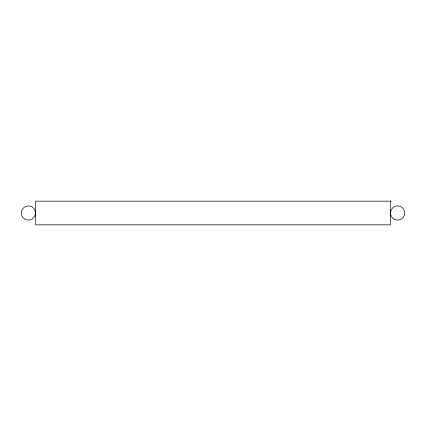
<?xml version="1.0" encoding="UTF-8"?>
<svg xmlns="http://www.w3.org/2000/svg" width="426" height="426" viewBox="0 0 426 426"><rect width="100%" height="100%" fill="white"/><g stroke="black" fill="none" stroke-linecap="round" stroke-linejoin="round"><path stroke-width="0.64" d="M390.498 201.168L35.502 201.168L35.502 224.832L390.498 224.832L390.498 201.168M24.852 219.15A7.098 7.098 0 0 0 35.502 213A7.098 7.098 0 0 0 24.852 206.85A7.098 7.098 0 0 0 24.852 219.15M394.05 219.15A7.098 7.098 0 0 0 404.7 213A7.098 7.098 0 0 0 394.05 206.85A7.098 7.098 0 0 0 394.05 219.15"/></g></svg>
